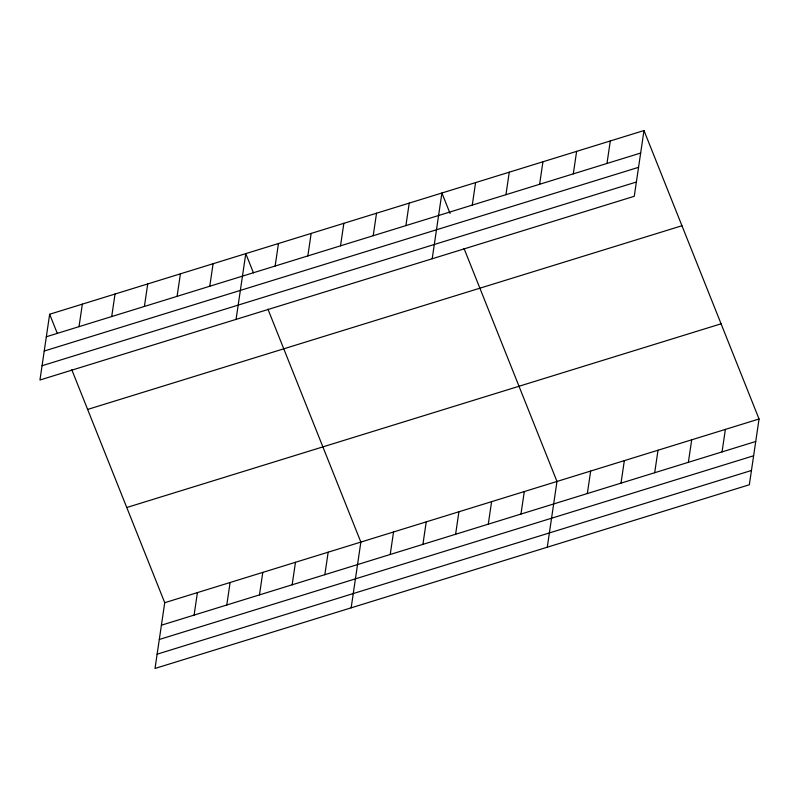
<?xml version="1.0" encoding="UTF-8"?>
<svg xmlns="http://www.w3.org/2000/svg" width="799" height="799" viewBox="0 0 799 799"><rect width="100%" height="100%" fill="white"/><g stroke="black" fill="none" stroke-linecap="round" stroke-linejoin="round"><path stroke-width="1.2" d="M49.658 314.247L39.95 380.004L634.266 196.294L643.984 130.547L49.658 314.247L57.348 333.513M79.021 326.651L82.347 304.149M111.71 316.544L115.036 294.042M144.399 306.446L147.725 283.945M177.088 296.339L180.414 273.837M209.777 286.232L213.093 263.73M71.81 369.777L164.734 602.706L155.016 668.453L749.342 484.753L759.05 418.996L643.984 130.547M236.075 319.38L245.782 253.633L253.473 272.888M194.097 615.1L197.413 592.598M275.146 266.027L278.471 243.525M226.786 605.003L230.102 582.501M307.835 255.92L311.161 233.418M259.465 594.895L262.791 572.394M340.524 245.822L343.85 223.321M292.154 584.788L295.48 562.286M373.213 235.715L376.539 213.213M324.843 574.691L328.169 552.189M405.902 225.608L409.228 203.106M351.151 607.829L360.858 542.082L267.935 309.153M432.199 258.756L441.907 193.008L450.047 213.403M390.222 554.476L393.547 531.974M472.269 205.093L475.585 182.591M422.911 544.379L426.227 521.877M455.6 534.271L458.916 511.769M505.947 194.686L509.263 172.185M488.279 524.164L491.605 501.662M539.625 184.279L542.94 161.778M520.968 514.067L524.294 491.565M573.302 173.872L576.628 151.361M547.275 547.205L556.983 481.457L464.059 248.529M606.98 163.455L610.306 140.954M587.335 493.552L590.661 471.05M621.013 483.145L624.339 460.633M654.691 472.728L658.016 450.227M688.368 462.321L691.694 439.82M722.046 451.914L725.372 429.403M46.332 336.759L640.658 153.048M44.225 351.031L638.551 167.321M42.057 365.732L636.374 182.022M87.63 409.438L681.956 225.737M126.751 507.515L721.078 323.805M164.734 602.706L759.05 418.996M161.408 625.208L755.724 441.497M159.301 639.48L753.617 455.77M157.123 654.181L751.45 470.481"/></g></svg>
